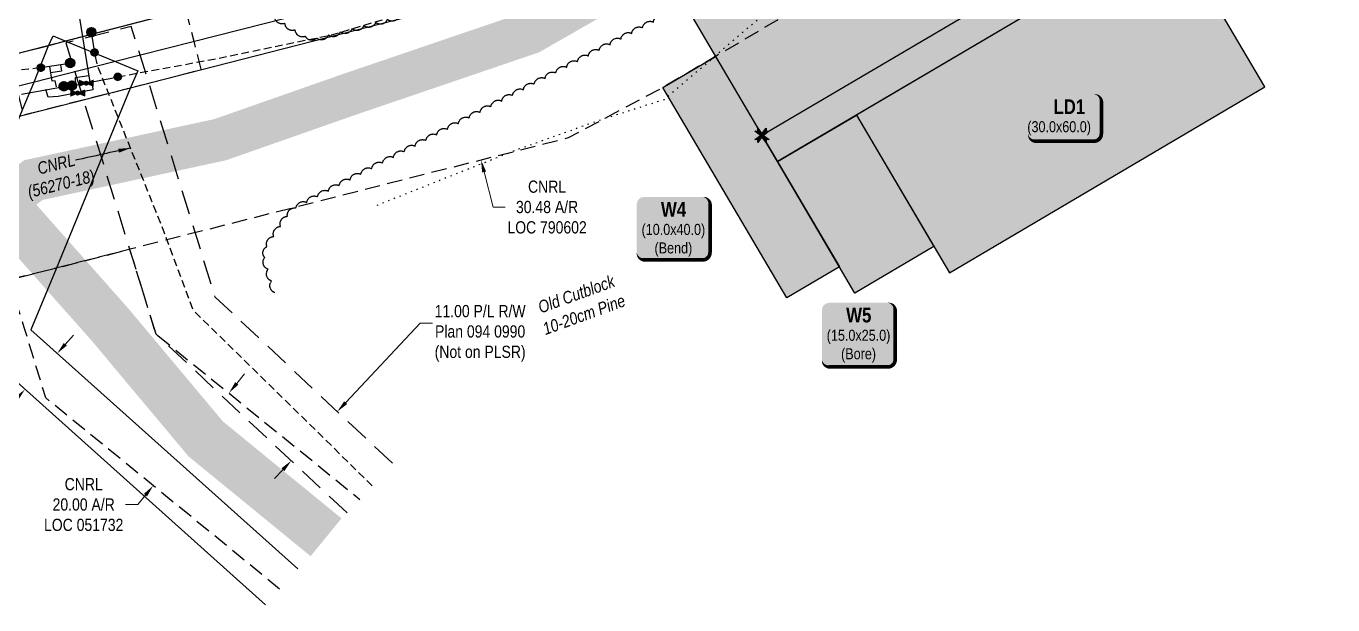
# Model space of a CAD drawing. Extents: x 355004 to 366534, y 6048595 to 6058688.
# Drawn here: x 355557 to 356627, y 6051102 to 6051576 of the extents above; entities that cross this region are included whole.
import ezdxf

# ---------------------------------------------------------------- set-up
doc = ezdxf.new("R2010")
doc.units = 0
doc.header["$LTSCALE"] = 5
doc.header["$PDSIZE"] = 5
for name, pattern in [('0', [1, 1, 0]), ('foc-ACCESSROAD', [3.75, 2.5, -1.25]), ('foc-MONUMENT-BDYS', [6, 4, -2]), ('foc-TOPO', [1, 0.2, -0.8]), ('UG_PIPE', [1.875, 1.25, -0.625])]:
    doc.linetypes.add(name, pattern=pattern)
doc.layers.get('Defpoints').update_dxf_attribs({"color": 9})
doc.layers.add('AS-PIPE-AG', color=7, linetype='Continuous', true_color=0x7d00fa)
doc.layers.add('P-TEMP-BLUE-H', color=7, linetype='Continuous', true_color=0x99e6ff)
for name, color, linetype in [('AS-PIPE-UG', 44, 'UG_PIPE'), ('AS-ROADS', 254, 'Continuous'), ('AS-SYMBOL', 7, 'Continuous'), ('C-AR', 13, 'foc-ACCESSROAD'), ('C-L13', 13, 'Continuous'), ('C-RW', 13, 'Continuous'), ('C-WS', 13, 'foc-ACCESSROAD'), ('L-MON', 1, 'Continuous'), ('L-MON-PLAN', 7, 'foc-MONUMENT-BDYS'), ('P-PROPOSED', 10, 'Continuous'), ('P-PROPOSED-H', 21, 'Continuous'), ('P-TEMP-BLOCKS', 250, 'Continuous'), ('P-TEMP-BLUE', 146, 'Continuous'), ('T-BUSH', 110, '0'), ('T-BUSH-T', 110, 'Continuous'), ('T-GENERAL', 48, 'foc-TOPO')]:
    doc.layers.add(name, color=color, linetype=linetype)
for name, color, linetype, lineweight in [('C-AR-T', 13, 'Continuous', 9), ('C-RW-T', 13, 'Continuous', 9), ('T-TEXT', 48, 'Continuous', 18)]:
    doc.layers.add(name, color=color, linetype=linetype, lineweight=lineweight)
doc.styles.add('80', font='ARIALN.TTF', dxfattribs={"height": 10})
doc.styles.add('80CG', font='ARIALN.TTF', dxfattribs={"height": 10})
doc.styles.add('80LS', font='ARIALNI.TTF', dxfattribs={"height": 10})
doc.styles.add('BOLD', font='ARIALNB.TTF')
doc.dimstyles.new('Compass 5 000', dxfattribs={"dimscale": 5, "dimtxt": 9, "dimasz": 2, "dimexe": 0.2, "dimexo": 0.0625, "dimgap": 0.5, "dimtad": 0, "dimtih": 1, "dimtoh": 1, "dimzin": 0, "dimdsep": 46, "dimtxsty": '80CG', "dimcen": 0.1, "dimse1": 1, "dimse2": 1, "dimclrd": 256, "dimclrt": 256, "dimaunit": 1, "dimadec": 4, "dimazin": 0, "dimtfac": 0.06, "dimtofl": 0, "dimtmove": 0, "dimatfit": 1, "dimfxl": 0.2, "dimtolj": 1, "dimtzin": 0, "dimlwd": -1, "dimarcsym": 0})

# ---------------------------------------------------------------- blocks, each defined once
blk = doc.blocks.new('*U436')
at = {"true_color": 0x99e6ff}
h = blk.add_hatch(color=141, dxfattribs=at)
edge = h.paths.add_edge_path()
edge.add_line((-23.99999999999999, -33.0679570119828), (23.99999999999998, -33.0679570119828))
edge.add_arc((23.99999999999998, -27.0679570119828), 6, 270, 360)
edge.add_line((29.99999999999998, -27.0679570119828), (29.99999999999998, 12.5))
edge.add_arc((23.99999999999998, 12.5), 6, 0, 90)
edge.add_line((23.99999999999998, 18.5), (-23.99999999999998, 18.5))
edge.add_arc((-23.99999999999998, 12.5), 6, 90, 180)
edge.add_line((-29.99999999999998, 12.5), (-29.99999999999999, -27.0679570119828))
edge.add_arc((-23.99999999999999, -27.0679570119828), 6.000000000000004, 180, 270)
at = {"color": 250, "flags": 128}
blk.add_lwpolyline([(-23.99999999999999, -33.0679570119828, 3, 3, 0), (23.99999999999998, -33.0679570119828, 3, 3, 0.414213562373095), (29.99999999999998, -27.0679570119828, 3, 3, 0), (29.99999999999998, 12.5, 3, 0, 0.414213562373095), (23.99999999999998, 18.5, 0, 0, 0), (-23.99999999999998, 18.5, 0, 0, 0.414213562373095), (-29.99999999999998, 12.5, 0, 0, 0), (-29.99999999999999, -27.0679570119828, 0, 3, 0.414213562373095)], format="xyseb", close=True, dxfattribs=at)
at = {"flags": 128}
blk.add_lwpolyline([(-15.76127849140232, 7.760067399708262, 0, 7.5, 0), (-3.398394867633905e-15, 0, 0, 0, 0)], format="xyseb", dxfattribs=at)
at = {"color": 250}
for tag, p, height, style in [('TEMP_AREA_W1_001', (-9.212824010914055, 2.244292974654144), 12, 'BOLD'), ('ENTER_TEXT_001', (-30.65893587994544, -12.62358668049049), 9, '80')]:
    blk.add_attdef(tag, p, '', height=height, dxfattribs=dict(at, style=style))
blk = doc.blocks.new('*U437')
at = {"true_color": 0x99e6ff}
h = blk.add_hatch(color=141, dxfattribs=at)
edge = h.paths.add_edge_path()
edge.add_line((-23.99999999999999, -34.07762955967337), (23.99999999999998, -34.07762955967337))
edge.add_arc((23.99999999999998, -28.07762955967337), 6, 270, 360)
edge.add_line((29.99999999999998, -28.07762955967337), (29.99999999999998, 12.5))
edge.add_arc((23.99999999999998, 12.5), 6, 0, 90)
edge.add_line((23.99999999999998, 18.5), (-23.99999999999998, 18.5))
edge.add_arc((-23.99999999999998, 12.5), 6, 90, 180)
edge.add_line((-29.99999999999998, 12.5), (-29.99999999999999, -28.07762955967337))
edge.add_arc((-23.99999999999999, -28.07762955967337), 6.000000000000004, 180, 270)
at = {"color": 250, "flags": 128}
blk.add_lwpolyline([(-23.99999999999999, -34.07762955967337, 3, 3, 0), (23.99999999999998, -34.07762955967337, 3, 3, 0.414213562373095), (29.99999999999998, -28.07762955967337, 3, 3, 0), (29.99999999999998, 12.5, 3, 0, 0.414213562373095), (23.99999999999998, 18.5, 0, 0, 0), (-23.99999999999998, 18.5, 0, 0, 0.414213562373095), (-29.99999999999998, 12.5, 0, 0, 0), (-29.99999999999999, -28.07762955967337, 0, 3, 0.414213562373095)], format="xyseb", close=True, dxfattribs=at)
at = {"flags": 128}
blk.add_lwpolyline([(-21.53914812619826, 0.4404548621975719, 0, 7.5, 0), (-3.398394867633905e-15, 0, 0, 0, 0)], format="xyseb", dxfattribs=at)
at = {"color": 250}
for tag, p, height, style in [('TEMP_AREA_W1_001', (-9.212824010914055, 2.244292974654144), 12, 'BOLD'), ('ENTER_TEXT_001', (-30.65893587994544, -12.62358668049049), 9, '80')]:
    blk.add_attdef(tag, p, '', height=height, dxfattribs=dict(at, style=style))
blk = doc.blocks.new('*U500')
at = {"true_color": 0x99e6ff}
h = blk.add_hatch(color=141, dxfattribs=at)
edge = h.paths.add_edge_path()
edge.add_line((-23.99999999999998, -20), (23.99999999999998, -20))
edge.add_arc((23.99999999999998, -14), 6, 270, 360)
edge.add_line((29.99999999999998, -14), (29.99999999999998, 12.5))
edge.add_arc((23.99999999999998, 12.5), 6, 0, 90)
edge.add_line((23.99999999999998, 18.5), (-23.99999999999998, 18.5))
edge.add_arc((-23.99999999999998, 12.5), 6, 90, 180)
edge.add_line((-29.99999999999998, 12.5), (-29.99999999999998, -14))
edge.add_arc((-23.99999999999998, -14), 6, 180, 270)
at = {"color": 250, "flags": 128}
blk.add_lwpolyline([(-23.99999999999998, -20, 3, 3, 0), (23.99999999999998, -20, 3, 3, 0.414213562373095), (29.99999999999998, -14, 3, 3, 0), (29.99999999999998, 12.5, 3, 0, 0.414213562373095), (23.99999999999998, 18.5, 0, 0, 0), (-23.99999999999998, 18.5, 0, 0, 0.414213562373095), (-29.99999999999998, 12.5, 0, 0, 0), (-29.99999999999998, -14, 0, 3, 0.414213562373095)], format="xyseb", close=True, dxfattribs=at)
at = {"flags": 128}
blk.add_lwpolyline([(-23.07671369054572, -6.016565832258536, 0, 7.5, 0), (-3.398394867633905e-15, 0, 0, 0, 0)], format="xyseb", dxfattribs=at)
at = {"color": 250}
for tag, p, height, style in [('TEMP_AREA_W1_001', (-9.212824010914055, 2.244292974654144), 12, 'BOLD'), ('ENTER_TEXT_001', (-30.65893587994544, -12.62358668049049), 9, '80')]:
    blk.add_attdef(tag, p, '', height=height, dxfattribs=dict(at, style=style))
blk = doc.blocks.new('*D533')
at = {"layer": 'C-AR-T', "transparency": 16777216}
for p, q in [((355729.4774645953, 6051282.989254578), (355735.8067539972, 6051290.731353497)), ((355654.6920740269, 6051191.510440016), (355648.362784625, 6051183.768341097)), ((355648.362784625, 6051183.768341097), (355638.3627846246, 6051183.768341096))]:
    blk.add_line(p, q, dxfattribs=at)
at = {"layer": 'C-AR-T', "linetype": 'Continuous', "transparency": 16777216}
for points in [[(355728.1871147756, 6051284.044136144), (355730.767814415, 6051281.934373012), (355723.1481751939, 6051275.247155659)], [(355653.4017242072, 6051192.565321583), (355655.9824238466, 6051190.455558449), (355661.0213634283, 6051199.252538934)]]:
    blk.add_solid(points, dxfattribs=at)
at = {"layer": 'Defpoints', "color": 0, "linetype": 'Continuous', "transparency": 16777216}
for p in [(355745.7980034649, 6051256.73055964), (355661.0213634283, 6051199.252538934), (355683.6711916993, 6051180.735942916)]:
    blk.add_point(p, dxfattribs=at)
at = {"layer": 'C-AR-T', "linetype": 'Continuous', "transparency": 16777216, "insert": (355604.0926618422, 6051183.768341097), "char_height": 10, "attachment_point": 5, "style": '80CG'}
blk.add_mtext('\\A1;CNRL\\P20.00 A/R\\PLOC 051732', dxfattribs=at)
blk = doc.blocks.new('*D536')
at = {"layer": 'C-RW-T', "transparency": 16777216}
for p, q in [((355818.6686172322, 6051267.250189112), (355879.6982852328, 6051332.385075722)), ((355879.6982852328, 6051332.385075722), (355889.6982852328, 6051332.385075722)), ((355767.2397322822, 6051212.361891348), (355760.4023657632, 6051205.064602872))]:
    blk.add_line(p, q, dxfattribs=at)
at = {"layer": 'C-RW-T', "linetype": 'Continuous', "transparency": 16777216}
for points in [[(355817.4524024869, 6051268.389750198), (355819.884831978, 6051266.110628026), (355811.8312507132, 6051259.952900637)], [(355766.0235175369, 6051213.501452434), (355768.455947028, 6051211.222330261), (355774.0770988013, 6051219.659179823)]]:
    blk.add_solid(points, dxfattribs=at)
at = {"layer": 'Defpoints', "color": 0, "linetype": 'Continuous', "transparency": 16777216}
for p in [(355740.5593984695, 6051326.73274331), (355702.8052465576, 6051286.439022494), (355811.8312507132, 6051259.952900637)]:
    blk.add_point(p, dxfattribs=at)
at = {"layer": 'C-RW-T', "linetype": 'Continuous', "transparency": 16777216, "insert": (355928.7808227502, 6051332.385075722), "char_height": 10, "attachment_point": 5, "style": '80CG'}
blk.add_mtext('\\A1;\\P11.00 P/L R/W\\PPlan 094 0990\\P(Not on PLSR)', dxfattribs=at)
blk = doc.blocks.new('RISER')
h = blk.add_hatch(color=255)
h.dxf.hatch_style = 1
edge = h.paths.add_edge_path()
edge.add_arc((0, 0), 0.7000000000000001, 0, 360)
blk.add_hatch(color=13).paths.add_polyline_path([(0.5809894393423747, -0.1498374831999172), (-0.5809055220925075, -0.1501624933266612, 0.7745966773228882)])
at = {"color": 13}
blk.add_line((-0.5809055220925075, -0.1501624933266612), (0.5809894393423747, -0.1498374831996898), dxfattribs=at)
blk.add_circle((0, 0), 0.6000000000000001, dxfattribs=at)
blk = doc.blocks.new('PIG')
h = blk.add_hatch(color=255)
h.dxf.hatch_style = 1
edge = h.paths.add_edge_path()
edge.add_arc((0, 0), 0.85, 0, 360)
at = {"layer": 'AS-SYMBOL'}
h = blk.add_hatch(color=13, dxfattribs=at)
h.dxf.hatch_style = 1
h.paths.add_polyline_path([(-0.1007441909823683, 0.004742452807931841, 1), (-0.5507441909794579, 0.004742452807931841, 1)])
h = blk.add_hatch(color=13, dxfattribs=at)
h.dxf.hatch_style = 1
h.paths.add_polyline_path([(0.1007441909823683, 0.004742452807931841, 1), (0.5507441909794579, 0.004742452807931841, 1)])
at = {"layer": 'AS-SYMBOL', "color": 13}
for centre, radius in [((0, 0), 0.75), ((-0.3257441909809131, 0.004742452807931841), 0.225), ((0.3257441909809131, 0.004742452807931841), 0.225)]:
    blk.add_circle(centre, radius, dxfattribs=at)
blk = doc.blocks.new('VALVE')
h = blk.add_hatch(color=255)
h.dxf.hatch_style = 1
edge = h.paths.add_edge_path()
edge.add_line((-0.3331559876357459, 0.2409656911968225), (-1.200137500000528, 0.5877582961427841))
edge.add_line((-1.200137500000528, 0.5877582961427841), (-1.200137500000528, -0.5877582961426513))
edge.add_line((-1.200137500000528, -0.5877582961426513), (-0.3331559876357524, -0.2409656911968138))
edge.add_arc((-4.365401700274103e-17, 0), 0.4111658745950492, 215.877534365669, 324.1224656343261)
edge.add_line((0.3331559876357318, -0.2409656911968419), (1.200137499999619, -0.5877582961427126))
edge.add_line((1.200137499999619, -0.5877582961427126), (1.200137499999619, 0.5877582961428456))
edge.add_line((1.200137499999619, 0.5877582961428456), (0.3331559876357255, 0.2409656911968507))
edge.add_arc((-2.357891191326742e-17, -2.775557561562891e-17), 0.4111658745950492, 35.87753436567538, 144.1224656343295)
at = {"color": 48}
for p, q in [((-1.100137500000528, 0.4400550000000863), (-1.100137500000528, -0.4400549999999726)), ((-0.2889102615608863, 0.115564104624184), (-1.100137500000528, 0.4400550000000863)), ((0.2889102615608863, 0.115564104624184), (1.100137499999619, 0.4400550000000863)), ((1.100137499999619, 0.4400550000000863), (1.100137499999619, -0.4400549999999726)), ((-1.100137500000528, -0.4400549999999726), (-0.2889102615608863, -0.115564104624184)), ((1.100137499999619, -0.4400549999999726), (0.2889102615608863, -0.115564104624184))]:
    blk.add_line(p, q, dxfattribs=at)
for radius in [0.3111658745950492, 0.1100137500000011]:
    blk.add_circle((0, 0), radius, dxfattribs=at)
blk = doc.blocks.new('TEMP')
h = blk.add_hatch(color=255)
h.dxf.hatch_style = 1
h.paths.add_polyline_path([(-5.274161e-10, 0.2514284397220763), (-0.6656854269836912, 1.152061669657268), (-0.6656854269836914, 0.6656854303339061), (-1.152061663105632, 0.6656854303339061), (-0.2514284404497629, 5.273253e-10), (-1.152061661774314, -0.665685419564579), (-0.6656854224511335, -0.6656854195645793), (-0.6656854224511335, -1.152061655686338), (-5.273251e-10, -0.2514284436956587), (0.6656854183820542, -1.152061663420681), (0.6656854183820542, -0.6656854208922597), (1.152061656810019, -0.6656854053035205), (0.2514284429676993, 5.273253e-10), (1.152061671303363, 0.6656854258011663), (0.6656854287749412, 0.6656854258011663), (0.6656854131859291, 1.15206166422904)])
h.paths.add_polyline_path([(0.5656854229146121, 0.8485281473411305), (0.5656854319800914, 0.5656854258011663), (0.8485281444547581, 0.5656854258011663), (0.0831890339399251, 0), (0.8485281399220186, -0.5656854150320215), (0.5656854183820542, -0.5656854240973189), (0.5656854183820542, -0.8485281365719859), (0, -0.08318903609469999), (-0.5656854224511337, -0.8485281320390644), (-0.5656854224511337, -0.5656854195645792), (-0.8485281349258001, -0.5656854195645794), (-0.0831890328488955, 0), (-0.8485281394583584, 0.5656854303339058), (-0.5656854269836913, 0.5656854303339061), (-0.5656854269836913, 0.8485281428085727), (0, 0.0831890306941206)], flags=16)
h = blk.add_hatch(color=1)
h.dxf.hatch_style = 1
h.paths.add_polyline_path([(0, 0.0831890306941205), (-0.5656854269836911, 0.8485281428085727), (-0.5656854269836912, 0.5656854303339061), (-0.8485281394583578, 0.5656854303339061), (-0.0831890328488953, -1e-16), (-0.8485281349258001, -0.5656854195645793), (-0.5656854224511337, -0.5656854195645793), (-0.5656854224511337, -0.848528132039064), (0, -0.08318903609469999), (0.5656854183820542, -0.8485281365719856), (0.5656854183820542, -0.5656854240973191), (0.8485281399220184, -0.5656854150320213), (0.0831890339399251, -1e-16), (0.8485281444547581, 0.5656854258011663), (0.5656854319800914, 0.5656854258011663), (0.5656854229146121, 0.8485281473411308)])
at = {"color": 1}
for p, q in [((-0.0831890328488953, 0), (0.0831890339399252, 0)), ((0, 0.0831890306941205), (0, -0.08318903609469999))]:
    blk.add_line(p, q, dxfattribs=at)
at = {"color": 255, "flags": 128}
blk.add_lwpolyline([(-0.251428440449763, 5.27325e-10), (-1.152061663105632, 0.6656854303339061), (-0.6656854269836914, 0.6656854303339061), (-0.6656854269836914, 1.152061669657268), (-5.274159999999999e-10, 0.2514284397220763), (0.6656854131859291, 1.15206166422904), (0.6656854287749412, 0.6656854258011663), (1.152061671303363, 0.6656854258011663), (0.2514284429676991, 5.27325e-10), (1.152061656810019, -0.6656854053035204), (0.6656854183820542, -0.6656854208922596), (0.6656854183820542, -1.152061663420681), (-5.27325e-10, -0.2514284436956586), (-0.6656854224511335, -1.152061655686338), (-0.6656854224511335, -0.6656854195645793), (-1.152061661774314, -0.6656854195645793)], close=True, dxfattribs=at)
at = {"color": 1, "flags": 128}
blk.add_lwpolyline([(-0.0831890328488953, 0), (-0.8485281394583578, 0.5656854303339061), (-0.5656854269836913, 0.5656854303339061), (-0.5656854269836913, 0.8485281428085727), (0, 0.0831890306941205), (0.5656854229146121, 0.8485281473411305), (0.5656854319800914, 0.5656854258011663), (0.8485281444547581, 0.5656854258011663), (0.0831890339399252, 0), (0.8485281399220184, -0.5656854150320214), (0.5656854183820542, -0.5656854240973189), (0.5656854183820542, -0.8485281365719856), (0, -0.08318903609469999), (-0.5656854224511335, -0.848528132039064), (-0.5656854224511335, -0.5656854195645792), (-0.8485281349258001, -0.5656854195645792)], close=True, dxfattribs=at)
blk = doc.blocks.new('*D542')
at = {"layer": 'C-AR-T', "transparency": 16777216}
for p, q in [((355889.6262443373, 6051623.175785218), (355887.1648275903, 6051632.868123822)), ((355932.0298185023, 6051456.202923233), (355939.3387193584, 6051427.422611244)), ((355939.3387193584, 6051427.422611244), (355949.3387193584, 6051427.422611244))]:
    blk.add_line(p, q, dxfattribs=at)
for points in [[(355891.2416341046, 6051623.586021342), (355888.01085457, 6051622.765549093), (355892.0876610843, 6051613.483446616)], [(355933.6452082696, 6051456.613159357), (355930.4144287349, 6051455.792687108), (355929.5684017553, 6051465.895261835)]]:
    blk.add_solid(points, dxfattribs=at)
at = {"layer": 'Defpoints', "color": 0, "transparency": 16777216}
for p in [(355917.2928121393, 6051619.884417883), (355929.5684017553, 6051465.895261835), (355954.7735528103, 6051472.296233103)]:
    blk.add_point(p, dxfattribs=at)
at = {"layer": 'C-AR-T', "transparency": 16777216, "insert": (355983.6088421415, 6051427.422611243), "char_height": 10, "attachment_point": 5, "style": '80CG'}
blk.add_mtext('\\A1;CNRL\\P30.48 A/R\\PLOC 790602', dxfattribs=at)
blk = doc.blocks.new('*D633')
at = {"layer": 'C-AR-T', "transparency": 16777216}
for p, q in [((355589.0395015641, 6051315.004931537), (355595.7115452867, 6051322.453678584)), ((355549.3172388249, 6051270.658536406), (355542.6451951023, 6051263.20978936)), ((355542.6451951023, 6051263.20978936), (355532.6451951019, 6051263.20978936))]:
    blk.add_line(p, q, dxfattribs=at)
at = {"layer": 'C-AR-T', "linetype": 'Continuous', "transparency": 16777216}
for points in [[(355587.7980437232, 6051316.116938824), (355590.280959405, 6051313.89292425), (355582.3674578411, 6051307.55618449)], [(355548.075780984, 6051271.770543693), (355550.5586966658, 6051269.54652912), (355555.9892825475, 6051278.107283453)]]:
    blk.add_solid(points, dxfattribs=at)
at = {"layer": 'Defpoints', "color": 0, "linetype": 'Continuous', "transparency": 16777216}
for p in [(355583.6122409697, 6051306.441198653), (355555.9892825475, 6051278.107283453), (355557.2340656766, 6051276.992297616)]:
    blk.add_point(p, dxfattribs=at)
at = {"layer": 'C-AR-T', "linetype": 'Continuous', "transparency": 16777216, "insert": (355496.3593833703, 6051263.20978936), "char_height": 10, "attachment_point": 5, "style": '80CG'}
blk.add_mtext('\\A1;CNRL\\P8.00 P/L R/W\\PPLA 041029', dxfattribs=at)

msp = doc.modelspace()

# ---------------------------------------------------------------- hatches: boundary and pattern name
at = {"layer": 'P-PROPOSED-H'}
h = msp.add_hatch(color=256, dxfattribs=at)
h.dxf.hatch_style = 1
h.paths.add_polyline_path([(356614.469829325, 6051754.210577257), (356576.4075243202, 6051818.805410502), (356186.1811563006, 6051588.865734303), (355956.6289871805, 6051978.9845261), (355854.1711371955, 6051908.011610253), (355596.2758239975, 6051766.882192014), (355855.7630003722, 6051832.17733789), (355930.4992061725, 6051875.55169455), (356159.6087659681, 6051486.185107442)])
at = {"layer": 'P-TEMP-BLUE-H'}
h = msp.add_hatch(color=256, dxfattribs=at)
h.dxf.hatch_style = 1
h.paths.add_polyline_path([(356627.1572643214, 6051732.678966181), (356614.4698293235, 6051754.210577258), (356159.6087659683, 6051486.185107442), (356172.3360528827, 6051464.676978981)])
h = msp.add_hatch(color=256, dxfattribs=at)
h.dxf.hatch_style = 1
h.paths.add_polyline_path([(356313.055446965, 6051373.549588522), (356571.434779937, 6051525.798808536), (356495.3101699292, 6051654.988475011), (356236.9308369577, 6051502.739255009)])
h = msp.add_hatch(color=256, dxfattribs=at)
h.dxf.hatch_style = 1
h.paths.add_polyline_path([(356121.5863128779, 6051550.803423302), (356222.9795074559, 6051378.487950454), (356179.9006392437, 6051353.139651811), (356078.523082522, 6051525.428548464)])
h = msp.add_hatch(color=256, dxfattribs=at)
h.dxf.hatch_style = 1
h.paths.add_polyline_path([(356172.3360528827, 6051464.676978981), (356236.9308369577, 6051502.739255009), (356300.2352294154, 6051395.00306814), (356235.6403470063, 6051356.940734314)])

# ---------------------------------------------------------------- linework, layer by layer
at = {"layer": 'AS-PIPE-AG', "flags": 128}
for points in [[(355589.2810267411, 6051648.690468634), (355592.2760267425, 6051631.445468624), (355599.386026741, 6051590.65046865), (355609.221026741, 6051529.710468659)], [(355612.8910267419, 6051555.35546866), (355610.9510267409, 6051567.280468659), (355610.801026741, 6051568.620468628)], [(355569.0710267409, 6051541.735468624), (355590.7310267418, 6051544.995468658)], [(355581.8910267418, 6051526.035468658), (355580.6310267409, 6051530.77546866), (355578.3310267432, 6051530.62546866), (355576.3610267435, 6051542.56046866)], [(355585.1410267419, 6051543.94546866), (355585.8210267411, 6051538.840468662), (355577.1260267418, 6051537.380468663)], [(355610.9010267411, 6051529.715468662), (355611.5460267416, 6051523.435468649), (355583.1810267419, 6051518.085468659), (355574.9460267409, 6051517.440468661), (355573.1160267411, 6051523.820468659)], [(355631.3410267411, 6051533.675468656), (355596.4560267418, 6051527.050468639)], [(355597.791026741, 6051527.520468649), (355597.4510267419, 6051533.565468648), (355608.2460267412, 6051535.210468645)], [(355553.2960267419, 6051519.830468658), (355582.0910267434, 6051525.210468661), (355585.7360267412, 6051525.810468636)]]:
    msp.add_lwpolyline(points, dxfattribs=at)
at = {"layer": 'AS-PIPE-UG', "flags": 128}
for points in [[(355632.0160267411, 6051534.14546866), (355710.63156093, 6051548.586093663), (355807.1715609287, 6051568.501093642), (355891.5765609301, 6051593.681093667), (355968.8065609288, 6051627.111093663), (356059.18156093, 6051681.226093648), (356167.3165609294, 6051746.871093668), (356248.036560929, 6051794.136093665), (356326.4265609298, 6051841.021093646), (356368.4565609299, 6051866.606093663), (356403.3565609299, 6051888.276093652)], [(355568.5710267411, 6051541.615468633), (355558.8860267408, 6051540.285468637), (355526.8460267416, 6051538.52546866), (355496.6060267413, 6051542.325468658), (355473.4510267409, 6051557.385468649), (355448.0510267418, 6051584.295468663), (355388.9560267411, 6051646.08546866), (355271.4474897916, 6051753.104239834), (355215.6579468753, 6051820.913211487)], [(355840.394686711, 6051199.206081894), (355693.8124437195, 6051342.97393086), (355670.0960267409, 6051406.850468662), (355615.5460267418, 6051542.805468659), (355612.9760267409, 6051554.010468661)]]:
    msp.add_lwpolyline(points, dxfattribs=at)
at = {"layer": 'AS-ROADS', "flags": 128}
for points, const_width in [([(356532.5248260272, 6051892.433963991), (355969.8970048609, 6051570.201889037), (355821.3110267411, 6051519.590468658), (355715.8110267417, 6051482.595468645), (355562.9160267411, 6051449.540468648), (355542.6910267407, 6051434.155468659)], 34.9882652000001), ([(355802.576693719, 6051156.985635609), (355704.0438171635, 6051237.537834392), (355625.8010267423, 6051331.015468661), (355544.5060267418, 6051422.725468663), (355448.6210267411, 6051522.550468658), (355376.161026741, 6051592.905468659), (355232.9681604966, 6051716.488027782), (355172.1265231165, 6051788.533873294)], 39.9865888)]:
    msp.add_lwpolyline(points, dxfattribs=dict(at, const_width=const_width))
at = {"layer": 'C-AR', "flags": 128}
for points in [[(356576.4075243201, 6051818.805410502), (356121.5863128779, 6051550.803423302), (356078.5230825219, 6051525.428548463), (356001.0121069636, 6051484.038739861), (355643.3331207408, 6051393.204413619), (355580.086089641, 6051377.143371222), (355546.3303658561, 6051368.571545762), (355493.5694051819, 6051355.174389361), (355491.006895457, 6051357.550007359), (355382.2578204173, 6051458.310340783), (355338.6717764891, 6051498.69533626), (355292.4713010947, 6051541.519201511), (355274.5787050651, 6051558.098294162), (355234.0986251493, 6051595.804028412), (355203.1207693974, 6051624.320309351), (355173.1443698908, 6051652.095460988), (355105.4140217896, 6051732.196165216)], [(355764.5934520888, 6051114.580703828), (355572.9613016199, 6051271.243044576), (355555.427525432, 6051328.936204821), (355543.1612899939, 6051367.766848418), (355641.7384851835, 6051392.799469563), (355663.1160267405, 6051323.56546866), (355830.3640548017, 6051188.007768016)]]:
    msp.add_lwpolyline(points, dxfattribs=at)
at = {"layer": 'C-L13'}
msp.add_lwpolyline([(355753.0009086979, 6051101.638653846), (355485.6863603893, 6051341.079507849), (355492.3300166837, 6051357.214769195), (355551.5088366652, 6051501.000398715), (355554.5144623671, 6051508.305610588), (355563.1786371742, 6051529.276955936), (355575.0782153968, 6051559.019910584), (355578.9696494393, 6051567.62621426), (355590.065692827, 6051563.060823205), (355630.6462320593, 6051546.351270638), (355648.321352782, 6051539.075793481), (355641.8832032205, 6051523.96151045), (355581.4793776406, 6051376.747678163), (355560.7403880963, 6051326.901603608), (355779.4920066585, 6051131.213623059)], dxfattribs=at)
at = {"layer": 'C-RW', "flags": 128}
for points in [[(355166.8526143991, 6051433.674329171), (355338.6717764891, 6051498.69533626), (355483.8492754922, 6051536.739290384), (355513.5328255285, 6051544.275453961), (355542.6066512666, 6051551.486500426), (355573.5331952028, 6051559.305035694), (355588.508250304, 6051563.356330979), (355687.6100396233, 6051588.941315959), (355931.0026020299, 6051650.570901169), (356382.0059832407, 6051915.651328247), (356468.5287580405, 6051966.543616023), (356477.4578438977, 6051971.809568408)], [(355221.7515759806, 6051830.441487128), (355283.4368819438, 6051757.49007712), (355409.575968636, 6051640.617890371), (355469.7037685733, 6051584.88729553), (355513.5328255285, 6051544.275453961), (355536.3417520229, 6051523.138854314), (355548.5291016122, 6051526.234427842), (355561.6661441493, 6051529.569719939), (355629.0786805161, 6051546.688441792), (355693.7327268937, 6051563.108458512), (355942.426421359, 6051626.267421245), (356396.6601933352, 6051894.099838085), (356482.9655227346, 6051944.987806965), (356491.5356544153, 6051950.041296553)], [(356504.4794095196, 6051930.026594721), (355950.2607766745, 6051603.871958754), (355699.7447208684, 6051539.622622808), (355640.3281412964, 6051524.324680685), (355554.5564763626, 6051502.428820661), (355550.0274807621, 6051501.30012019), (355382.2578204173, 6051458.310340783), (355350.9578403964, 6051450.288792117), (355357.2269608243, 6051425.603536583), (355193.3728478239, 6051363.59550966)]]:
    msp.add_lwpolyline(points, dxfattribs=at)
msp.add_lwpolyline([(355676.3899443931, 6051632.506056134), (355500.5126087845, 6051587.972510433), (355541.1629232705, 6051551.128419315), (355687.7391929042, 6051588.974663557)], close=True, dxfattribs=at)
at = {"layer": 'C-WS', "flags": 128}
msp.add_lwpolyline([(355640.7255521587, 6051524.480734184), (355554.8838555948, 6051502.645125039), (355553.356811306, 6051508.824834323), (355548.8732330102, 6051526.470126742), (355542.9688345557, 6051551.742369378), (355530.0803429149, 6051599.986424402), (355517.8188407894, 6051647.944422926), (355614.4787980429, 6051672.665848123), (355662.9467754269, 6051684.872915446), (355675.1385006615, 6051636.952749255), (355676.5128146447, 6051632.085212078), (355687.7227727185, 6051588.503031166), (355694.195249863, 6051563.24204227), (355700.1907559201, 6051539.737016493), (355640.7255521587, 6051524.480734184)], close=True, dxfattribs=at)
at = {"layer": 'L-MON-PLAN', "flags": 128}
msp.add_lwpolyline([(355856.9447397746, 6051217.68275321), (355711.8310267438, 6051353.650468634), (355643.0110267425, 6051575.380468657), (355589.5510267444, 6051561.815468661), (355663.1160267405, 6051323.56546866), (355820.1824886373, 6051176.640949377)], dxfattribs=at)
at = {"layer": 'P-PROPOSED', "flags": 128}
msp.add_lwpolyline([(356576.4075243202, 6051818.805410502), (356186.1811563006, 6051588.865734303), (355956.6289871805, 6051978.9845261), (355854.1711371955, 6051908.011610253), (355596.2758239975, 6051766.882192014), (355855.7630003722, 6051832.17733789), (355930.4992061725, 6051875.55169455), (356159.6087659681, 6051486.185107442), (356614.4698293238, 6051754.210577257)], dxfattribs=at)
msp.add_lwpolyline([(356576.4075243202, 6051818.805410502), (356186.1811563006, 6051588.865734303), (355956.6289871805, 6051978.9845261), (355854.1711371955, 6051908.011610253), (355596.2758239975, 6051766.882192014), (355855.7630003722, 6051832.17733789), (355930.4992061725, 6051875.55169455), (356159.6087659681, 6051486.185107442), (356614.4698293238, 6051754.210577257)], dxfattribs=at)
at = {"layer": 'P-TEMP-BLUE', "flags": 128}
msp.add_lwpolyline([(356627.1572643218, 6051732.678966181), (356172.3360528827, 6051464.676978981), (356159.6087659683, 6051486.185107442), (356614.4698293225, 6051754.210577258)], dxfattribs=at)
for points in [[(356313.055446965, 6051373.549588522), (356571.434779937, 6051525.798808536), (356495.3101699292, 6051654.988475011), (356236.9308369577, 6051502.739255009)], [(356121.5863128779, 6051550.803423302), (356222.9795074559, 6051378.487950454), (356179.9006392437, 6051353.139651811), (356078.523082522, 6051525.428548464)], [(356172.3360528827, 6051464.676978981), (356236.9308369577, 6051502.739255009), (356300.2352294154, 6051395.00306814), (356235.6403470063, 6051356.940734314)]]:
    msp.add_lwpolyline(points, close=True, dxfattribs=at)
at = {"layer": 'T-BUSH', "flags": 128}
for points in [[(355760.7438497774, 6051357.288490762, -0.5205670501047408), (355757.9351131385, 6051366.885938261, -0.52056705), (355755.1263765005, 6051376.48338576, -0.52056705), (355752.3176398615, 6051386.080833259, -0.52056705), (355754.196395916, 6051394.952921798, -0.52056705), (355759.7745879279, 6051403.252546723, -0.52056705), (355765.3527799403, 6051411.552171638, -0.52056705), (355770.9309719517, 6051419.85179657, -0.52056705), (355777.8802145181, 6051426.617057318, -0.52056705), (355786.75268428, 6051431.230004351, -0.52056705), (355795.6251540419, 6051435.842951383, -0.52056705), (355804.4976238044, 6051440.455898415, -0.52056705), (355813.3700935658, 6051445.068845447, -0.52056705), (355822.2425633278, 6051449.68179248, -0.52056705), (355831.1150330897, 6051454.294739512, -0.52056705), (355839.9875028522, 6051458.907686545, -0.52056705), (355848.8599726136, 6051463.520633576, -0.52056705), (355857.7324423755, 6051468.133580609, -0.52056705), (355866.6049121375, 6051472.746527642, -0.52056705), (355875.4773819, 6051477.359474674, -0.52056705), (355884.3498516614, 6051481.972421707, -0.52056705), (355893.2223214233, 6051486.585368739, -0.52056705), (355902.0947911852, 6051491.198315771, -0.52056705), (355910.9672190238, 6051495.811343408, -0.52056705), (355919.8382785578, 6051500.427001839, -0.52056705), (355928.7093380918, 6051505.04266026, -0.52056705), (355937.5803976258, 6051509.658318698, -0.52056705), (355946.4514571604, 6051514.273977129, -0.52056705), (355955.3225166938, 6051518.889635559, -0.52056705), (355964.1935762283, 6051523.50529399, -0.52056705), (355973.0646357618, 6051528.12095242, -0.52056705), (355981.9356952957, 6051532.736610849, -0.52056705), (355990.8067548302, 6051537.35226928, -0.52056705), (355999.6778143637, 6051541.96792771, -0.52056705), (356008.5488738982, 6051546.583586141, -0.52056705), (356017.4199334317, 6051551.199244563, -0.52056705), (356026.2909929662, 6051555.814903001, -0.52056705), (356035.1620524997, 6051560.430561431, -0.52056705), (356044.0331120336, 6051565.046219861, -0.52056705), (356052.9041715682, 6051569.661878292, -0.52056705), (356061.7752311016, 6051574.277536722, -0.52056705), (356070.6462906362, 6051578.893195152, -0.52056705), (356079.5173501696, 6051583.508853583, -0.52056705), (356088.3884097036, 6051588.124512012, -0.52056705), (356097.2594692376, 6051592.740170442, -0.52056705), (356106.1305287716, 6051597.355828864, -0.52056705), (356115.001588306, 6051601.971487303, -0.52056705), (356123.8726478395, 6051606.587145734, -0.52056705), (356132.743707374, 6051611.202804163, -0.52056705), (356141.6147669075, 6051615.818462593, -0.52056705), (356150.4858264415, 6051620.434121024, -0.52056705), (356159.1102784586, 6051625.495252749, -0.52056705), (356167.7311415665, 6051630.562867502, -0.52056705), (356176.3520046733, 6051635.630482255, -0.52056705), (356184.9728677811, 6051640.698097007, -0.52056705), (356193.5937308879, 6051645.765711761, -0.52056705), (356202.2145939958, 6051650.833326514, -0.52056705), (356210.8354571026, 6051655.900941267, -0.52056705), (356219.4563202104, 6051660.968556019, -0.52056705), (356228.0771833172, 6051666.036170773, -0.52056705), (356236.698046425, 6051671.103785526, -0.52056705), (356245.3189095318, 6051676.171400279, -0.52056705), (356253.9397726391, 6051681.239015032, -0.52056705), (356262.5606357465, 6051686.306629784, -0.52056705), (356271.1814988538, 6051691.374244538, -0.52056705), (356279.8023619611, 6051696.441859291, -0.52056705), (356288.4232250684, 6051701.509474044, -0.52056705), (356297.0440881758, 6051706.577088797, -0.52056705), (356305.6649512831, 6051711.64470355, -0.52056705), (356314.2858143909, 6051716.712318295, -0.52056705), (356322.9066774977, 6051721.779933047, -0.52056705), (356331.5275406056, 6051726.8475478, -0.52056705), (356340.1484037123, 6051731.915162561, -0.52056705), (356348.7692668202, 6051736.982777315, -0.52056705), (356357.390129927, 6051742.050392068, -0.52056705), (356366.0109930348, 6051747.118006821, -0.52056705), (356374.6318561416, 6051752.185621574, -0.52056705), (356383.2527192495, 6051757.253236327, -0.52056705), (356391.8735823563, 6051762.32085108, -0.52056705), (356400.4944454641, 6051767.388465833, -0.52056705), (356409.1153085709, 6051772.456080586, -0.52056705), (356417.7609595595, 6051777.479799368, -0.52056705), (356426.5526138775, 6051782.244966147, -0.52056705), (356435.3442681949, 6051787.010132918, -0.52056705), (356444.1359225128, 6051791.775299689, -0.52056705), (356452.9275768307, 6051796.54046646, -0.52056705), (356461.7192311486, 6051801.305633231, -0.52056705), (356470.5108854665, 6051806.070800002, -0.52056705), (356479.302539785, 6051810.835966772, -0.52056705), (356488.0941941029, 6051815.601133544, -0.52056705), (356496.8858484208, 6051820.366300315, -0.52056705), (356505.6775027383, 6051825.131467085, -0.52056705), (356514.4691570561, 6051829.896633856, -0.52056705), (356523.2608113741, 6051834.661800627, -0.52056705), (356532.052465692, 6051839.426967398, -0.52056705), (356540.8441200099, 6051844.192134169, -0.52056705), (356549.6357743278, 6051848.95730094, -0.1487544016007573), (356551.0505824272, 6051852.216772364, -0.1487544016007573)], [(355949.4926267185, 6051606.771949382, -0.52056705), (355939.8259912899, 6051604.211449531, -0.52056705), (355930.1593558618, 6051601.650949679, -0.52056705), (355920.4927204328, 6051599.090449828, -0.52056705), (355910.8260850041, 6051596.529949976, -0.52056705), (355901.1594495755, 6051593.969450124, -0.52056705), (355891.4928141469, 6051591.408950272, -0.52056705), (355881.8261787188, 6051588.84845042, -0.52056705), (355872.1595432897, 6051586.287950569, -0.52056705), (355862.4929078611, 6051583.727450717, -0.52056705), (355852.826272433, 6051581.166950866, -0.52056705), (355843.159637004, 6051578.606451014, -0.52056705), (355833.4930015753, 6051576.045951162, -0.52056705), (355823.8263661472, 6051573.485451311, -0.52056705), (355814.1597307181, 6051570.924951458, -0.52056705), (355804.49309529, 6051568.364451607, -0.52056705), (355794.826459861, 6051565.803951755, -0.52056705), (355785.7734892156, 6051567.198440643, -0.52056705), (355777.3372712247, 6051572.567819193, -0.52056705), (355768.9010532342, 6051577.937197742, -0.52056705), (355760.4648352432, 6051583.306576292, -0.52056705), (355752.0286172518, 6051588.675954842, -0.52056705), (355743.5923992608, 6051594.045333391, -0.52056705), (355735.1561812698, 6051599.414711934, -0.52056705), (355726.7199632789, 6051604.78409049, -0.52056705), (355718.2837452884, 6051610.15346904, -0.52056705), (355709.8475272974, 6051615.52284759, -0.52056705), (355701.411309306, 6051620.892226139, -0.52056705), (355692.975091315, 6051626.261604689, -0.52056705), (355684.538873324, 6051631.630983238, -0.52056705), (355676.1026553335, 6051637.000361788, -0.52056705), (355667.6664373425, 6051642.36974033, -0.52056705), (355659.2302193511, 6051647.739118887, -0.52056705), (355650.7940013601, 6051653.108497437, -0.52056705), (355642.3577833692, 6051658.477875986, -0.52056705), (355633.9215653782, 6051663.847254536, -0.52056705), (355625.4853473877, 6051669.216633085, -0.52056705), (355617.0491293967, 6051674.586011635, -0.52056705), (355607.6760997687, 6051673.991639409, -0.52056705), (355597.9999235889, 6051671.467433684, -0.52056705), (355588.3237474096, 6051668.943227958, -0.52056705), (355578.6475712302, 6051666.419022232, -0.52056705), (355568.9713950508, 6051663.894816507, -0.52056705), (355559.295218872, 6051661.370610781, -0.52056705), (355549.6190426926, 6051658.846405054, -0.52056705), (355543.0209241398, 6051653.989007345, -0.52056705), (355543.2049369377, 6051643.990700524, -0.52056705), (355543.3889497364, 6051633.992393703, -0.52056705), (355543.5729625342, 6051623.994086882, -0.52056705), (355543.7569753325, 6051613.995780054, -0.52056705), (355543.9409881313, 6051603.99747324, -0.52056705), (355539.732142086, 6051596.404707263, -0.52056705), (355531.2089494295, 6051591.174488631, -0.52056705), (355522.6857567735, 6051585.944269999, -0.52056705), (355513.9684582691, 6051581.98201727, -0.52056705), (355504.2709351081, 6051584.422927867, -0.52056705), (355494.5734119476, 6051586.863838464, -0.52056705), (355484.875888786, 6051589.30474906, -0.52056705), (355475.178365625, 6051591.745659657, -0.52056705), (355465.545688808, 6051594.306767081, -0.52056705), (355458.18066872, 6051601.071120643, -0.52056705), (355450.8156486331, 6051607.835474204, -0.52056705), (355443.4506285451, 6051614.599827766, -0.52056705), (355436.0856084577, 6051621.364181329, -0.52056705), (355428.7205883708, 6051628.128534891, -0.52056705), (355421.3555682828, 6051634.892888453, -0.52056705), (355413.9905481958, 6051641.657242007, -0.52056705), (355406.6255281079, 6051648.421595576, -0.52056705), (355399.2605080205, 6051655.185949138, -0.52056705), (355391.8954879335, 6051661.950302701, -0.52056705), (355384.5304678456, 6051668.714656263, -0.52056705), (355377.1654477581, 6051675.479009825, -0.52056705), (355369.8004276706, 6051682.243363386, -0.52056705), (355362.4354075832, 6051689.007716941, -0.52056705), (355355.0703874962, 6051695.77207051, -0.52056705), (355347.7053674083, 6051702.536424072, -0.52056705), (355340.3403473208, 6051709.300777635, -0.52056705), (355332.9753272334, 6051716.065131196, -0.52056705), (355325.6103071459, 6051722.829484758, -0.52056705), (355318.2452870589, 6051729.59383832, -0.52056705), (355310.880266971, 6051736.358191882, -0.52056705), (355303.5152468836, 6051743.122545444, -0.52056705), (355296.1502267966, 6051749.886899007, -0.52056705), (355288.7852067086, 6051756.651252568, -0.52056705), (355281.9362986337, 6051763.910981271, -0.52056705), (355275.4794879906, 6051771.547053319, -0.52056705), (355269.0226773465, 6051779.183125366, -0.52056705), (355262.565866703, 6051786.819197414, -0.52056705), (355256.1090560599, 6051794.455269461, -0.52056705), (355249.6522454159, 6051802.091341509, -0.52056705), (355243.1954347724, 6051809.727413556, -0.52056705), (355236.7386241292, 6051817.363485604, -0.52056705), (355230.2818134852, 6051824.999557651, -0.52056705), (355224.0423975948, 6051832.378530321, -0.52056705)]]:
    msp.add_lwpolyline(points, format="xyb", dxfattribs=at)
at = {"layer": 'T-GENERAL', "flags": 128}
msp.add_lwpolyline([(356576.2220171813, 6051815.348429259), (356545.42394303, 6051791.123452351), (356473.92394303, 6051769.34345235), (356432.6339430314, 6051749.513452352), (356400.1789430299, 6051730.008452349), (356210.8289430314, 6051623.958452349), (356158.1289430322, 6051582.673452348), (356079.5239430315, 6051515.373452348), (356024.5939430299, 6051497.783452352), (355957.9339430298, 6051473.918452353), (355844.2289430299, 6051428.798452348)], dxfattribs=at)

# ---------------------------------------------------------------- block references
at = {"layer": 'AS-SYMBOL', "xscale": 4.9983236, "yscale": 4.9983236, "zscale": 4.9983236}
for name, p in [('PIG', (355610.4210267411, 6051570.635468646)), ('PIG', (355592.9910267419, 6051545.430468663)), ('RISER', (355613.036026741, 6051554.035468664)), ('RISER', (355568.9510267411, 6051541.56546866)), ('RISER', (355632.0160267411, 6051534.14546866)), ('PIG', (355587.8460267434, 6051526.370468632)), ('PIG', (355594.366026741, 6051526.91546863)), ('VALVE', (355606.1310267417, 6051528.875468659)), ('VALVE', (355599.186026743, 6051520.810468661))]:
    msp.add_blockref(name, p, dxfattribs=at)
at = {"layer": 'L-MON', "xscale": 4.998324849999999, "yscale": 4.998324849999999, "zscale": 4.998324849999999}
msp.add_blockref('TEMP', (356159.609271902, 6051486.184252453), dxfattribs=at)
at = {"layer": 'P-TEMP-BLOCKS', "xscale": 0.99966497, "yscale": 0.99966497, "zscale": 0.99966497}
msp.add_blockref('*U500', (356407.5527675676, 6051501.388119056), dxfattribs=at).add_auto_attribs({'TEMP_AREA_W1_001': 'LD1', 'ENTER_TEXT_001': '(30.0x60.0)'})
at = {"layer": 'P-TEMP-BLOCKS'}
ref = msp.add_blockref('*U436', (356087.0526415462, 6051417.243307902), dxfattribs=dict(at, xscale=0.99966497, yscale=0.99966497, zscale=0.99966497))
ref.add_attrib('TEMP_AREA_W1_001', 'W4', (356076.8855166144, 6051419.486849041), dxfattribs={"layer": '0', "color": 250, "height": 11.99598000000003, "style": 'BOLD'})
ref.add_attrib('ENTER_TEXT_001', '(10.0x40.0)', (356060.9853197266, 6051404.623950121), dxfattribs={"layer": '0', "color": 250, "height": 8.99698500000003, "style": '80'})
ref.add_attrib('ENTER_TEXT_002', '(Bend)', (356071.5902242833, 6051389.475547682), dxfattribs={"layer": '0', "color": 250, "height": 8.99698500000003, "style": '80'})
ref = msp.add_blockref('*U437', (356238.6918958779, 6051330.557732349), dxfattribs=dict(at, xscale=0.99966497, yscale=0.99966497, zscale=0.99966497))
ref.add_attrib('TEMP_AREA_W1_001', 'W5', (356228.5738677264, 6051332.924015436), dxfattribs={"layer": '0', "color": 250, "height": 11.99598000000003, "style": 'BOLD'})
ref.add_attrib('ENTER_TEXT_001', '(15.0x25.0)', (356212.6245740579, 6051317.93837457), dxfattribs={"layer": '0', "color": 250, "height": 8.99698500000003, "style": '80'})
ref.add_attrib('ENTER_TEXT_002', '(Bore)', (356224.3801844041, 6051302.789972131), dxfattribs={"layer": '0', "color": 250, "height": 8.99698500000003, "style": '80'})

# ---------------------------------------------------------------- texts
at = {"layer": 'AS-PIPE-UG', "insert": (355580.3435641858, 6051467.487172784), "char_height": 9.996730600000161, "width": 66.27205034993013, "attachment_point": 2, "rotation": 14.024110195808634, "style": '80LS'}
msp.add_mtext('\\pt9.99673;CNRL\\P(56270-18)', dxfattribs=at)
at = {"layer": 'T-BUSH-T', "insert": (356012.0672959473, 6051344.043193865), "char_height": 9.996730600000161, "width": 132.6602768599277, "attachment_point": 2, "rotation": 19.999999999999968, "style": '80LS'}
msp.add_mtext('10-20cm Pine', dxfattribs=at)
at = {"layer": 'T-TEXT', "insert": (356005.8389717403, 6051360.827646857), "char_height": 9.996730600000161, "width": 66.27205034993013, "attachment_point": 2, "rotation": 19.999999999999968, "style": '80LS'}
msp.add_mtext('\\pt9.99673;Old Cutblock', dxfattribs=at)

# ---------------------------------------------------------------- dimensions: what is measured, and where the dimension line sits
at = {"layer": 'C-AR-T'}
dim = msp.add_linear_dim(base=(355929.5684017553, 6051465.895261835), p1=(355917.2928121393, 6051619.884417882), p2=(355954.7735528102, 6051472.296233103), angle=284.2493131872787, text='CNRL\\P30.48 A/R\\PLOC 790602', dimstyle='Compass 5 000', dxfattribs=at)
dim.commit()
dim.dimension.update_dxf_attribs({"geometry": '*D542', "text_midpoint": (355983.6088421415, 6051427.422611243), "dimtype": 161})
at = {"layer": 'C-AR-T', "color": 2, "linetype": 'Continuous'}
dim = msp.add_aligned_dim(p1=(355583.6122409701, 6051306.441198654), p2=(355557.2340656766, 6051276.992297616), distance=-1.6711308914884033, text='CNRL\\P8.00 P/L R/W\\PPLA 041029', dimstyle='Compass 5 000', override={"dimtxt": 10}, dxfattribs=at)
dim.commit()
dim.dimension.update_dxf_attribs({"geometry": '*D633', "text_midpoint": (355496.3593833703, 6051263.20978936)})
dim = msp.add_linear_dim(base=(355661.0213634283, 6051199.252538934), p1=(355745.7980034649, 6051256.73055964), p2=(355683.6711916989, 6051180.735942915), angle=230.73345346813082, text='CNRL\\P20.00 A/R\\PLOC 051732', dimstyle='Compass 5 000', override={"dimtxt": 10}, dxfattribs=at)
dim.commit()
dim.dimension.update_dxf_attribs({"geometry": '*D533', "text_midpoint": (355604.0926618422, 6051183.768341097), "dimtype": 161})
at = {"layer": 'C-RW-T', "color": 2, "linetype": 'Continuous'}
dim = msp.add_linear_dim(base=(355811.8312507132, 6051259.952900637), p1=(355702.8052465581, 6051286.439022494), p2=(355740.5593984696, 6051326.732743309), angle=46.8636671989524, text='\\P11.00 P/L R/W\\PPlan 094 0990\\P(Not on PLSR)', dimstyle='Compass 5 000', override={"dimtxt": 10}, dxfattribs=at)
dim.commit()
dim.dimension.update_dxf_attribs({"geometry": '*D536', "text_midpoint": (355928.7808227502, 6051332.385075722), "dimtype": 161})

# ---------------------------------------------------------------- leaders
at = {"layer": 'AS-PIPE-UG', "linetype": 'ByBlock', "path_type": 1}
msp.add_leader([(355642.4482977006, 6051475.75950328), (355597.4345175339, 6051465.778095755)], dimstyle='Compass 5 000', override={"dimgap": 0.5, "dimtad": 0}, dxfattribs=at)

doc.saveas('drawing.dxf')
